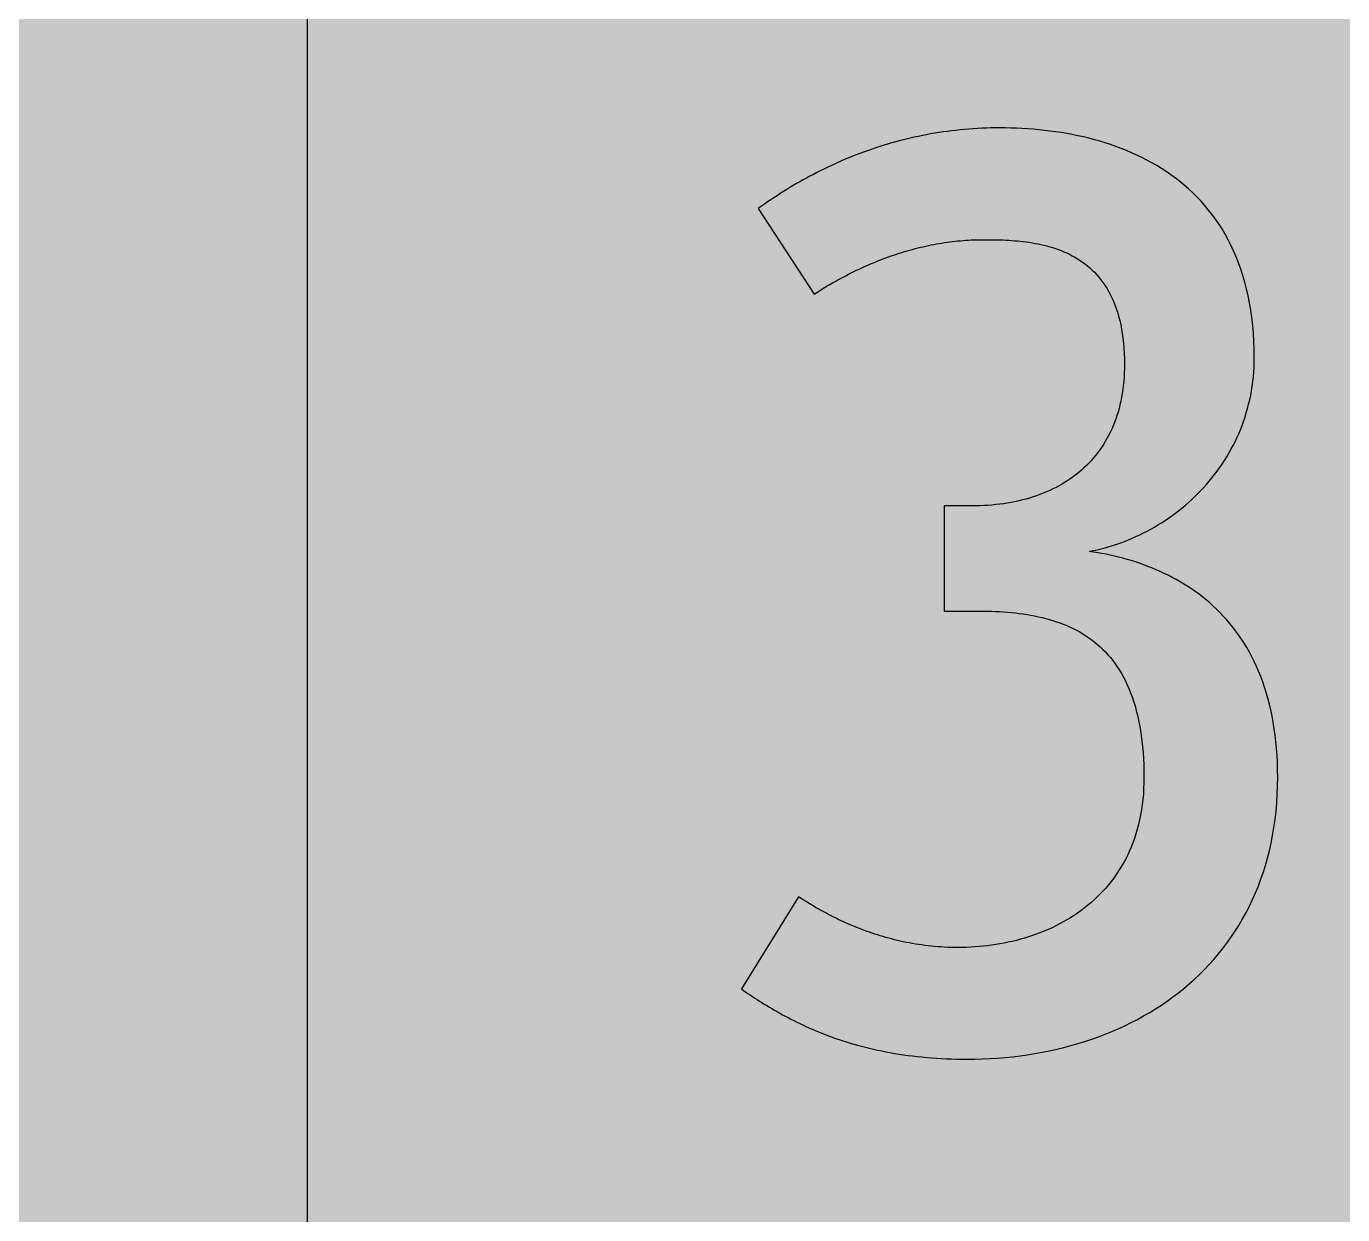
# Model space of a CAD drawing. Header units: millimetres. Extents: x 0 to 212, y 0 to 116.
# Drawn here: x 65.86 to 108.78, y 38.79 to 77.52 of the extents above; entities that cross this region are included whole.
import ezdxf

# ---------------------------------------------------------------- set-up
doc = ezdxf.new("R2010")
doc.units = ezdxf.units.MM

msp = doc.modelspace()

# ---------------------------------------------------------------- hatches: boundary and pattern name
for color, points in [(254, [(14.1633, 0.0536), (13.9878, 0.0533), (13.8125, 0.0559), (13.6373, 0.061), (13.462, 0.0686), (13.2893, 0.0787), (13.114, 0.0914), (12.9413, 0.1041), (12.7686, 0.1219), (12.5959, 0.1397), (12.4231, 0.16), (12.2504, 0.1829), (12.0777, 0.2057), (11.9075, 0.2337), (11.7373, 0.2616), (11.5672, 0.2921), (11.397, 0.3251), (11.2268, 0.3607), (11.0592, 0.3988), (10.8915, 0.4369), (10.7239, 0.4775), (10.5562, 0.5207), (10.3886, 0.5664), (10.2235, 0.6121), (10.0584, 0.6629), (9.8933, 0.7137), (9.7307, 0.7671), (9.5682, 0.8204), (9.4056, 0.8788), (9.2431, 0.9373), (9.083, 0.9982), (8.923, 1.0617), (8.763, 1.1252), (8.6055, 1.1938), (8.4455, 1.2624), (8.2906, 1.331), (8.1331, 1.4046), (7.9781, 1.4783), (7.8232, 1.5545), (7.6708, 1.6332), (7.5184, 1.7145), (7.366, 1.7958), (7.2161, 1.8796), (7.0663, 1.966), (6.919, 2.0523), (6.7716, 2.1438), (6.6243, 2.2352), (6.4795, 2.3266), (6.3348, 2.4232), (6.19, 2.5197), (6.0477, 2.6187), (5.908, 2.7178), (5.7683, 2.8194), (5.6286, 2.9235), (5.4915, 3.0302), (5.3543, 3.1369), (5.2197, 3.2461), (5.0851, 3.3579), (4.953, 3.4722), (4.8209, 3.5865), (4.6914, 3.7033), (4.5644, 3.8202), (4.4348, 3.9395), (4.3104, 4.0615), (4.1859, 4.1859), (4.0615, 4.3104), (3.9395, 4.4348), (3.8202, 4.5618), (3.7033, 4.6914), (3.5865, 4.8209), (3.4722, 4.953), (3.3579, 5.0851), (3.2487, 5.2197), (3.1369, 5.3543), (3.0302, 5.4915), (2.9235, 5.6286), (2.8194, 5.7683), (2.7178, 5.908), (2.6187, 6.0477), (2.5197, 6.19), (2.4232, 6.3348), (2.3266, 6.477), (2.2352, 6.6243), (2.1438, 6.7691), (2.0523, 6.919), (1.966, 7.0663), (1.8796, 7.2161), (1.7958, 7.366), (1.7145, 7.5184), (1.6332, 7.6708), (1.5545, 7.8232), (1.4783, 7.9781), (1.4046, 8.1331), (1.331, 8.2906), (1.2598, 8.4455), (1.1913, 8.603), (1.1252, 8.763), (1.0592, 8.923), (0.9982, 9.083), (0.9373, 9.2431), (0.8763, 9.4056), (0.8204, 9.5682), (0.7645, 9.7307), (0.7112, 9.8933), (0.6604, 10.0584), (0.6121, 10.2235), (0.5639, 10.3911), (0.5207, 10.5562), (0.4775, 10.7239), (0.4343, 10.8915), (0.3962, 11.0592), (0.3607, 11.2268), (0.3251, 11.397), (0.2921, 11.5672), (0.2616, 11.7373), (0.2311, 11.9075), (0.2057, 12.0802), (0.1803, 12.2504), (0.1575, 12.4231), (0.1372, 12.5959), (0.1194, 12.7686), (0.1041, 12.9413), (0.0889, 13.1166), (0.0787, 13.2893), (0.0686, 13.4645), (0.061, 13.6373), (0.0559, 13.8125), (0.0508, 13.9878), (0.0508, 14.163), (0.0522, 102.3592), (0.0508, 102.5322), (0.0559, 102.7074), (0.061, 102.8827), (0.0686, 103.058), (0.0787, 103.2307), (0.0889, 103.4059), (0.1041, 103.5787), (0.1194, 103.7514), (0.1372, 103.9241), (0.1575, 104.0968), (0.1803, 104.2695), (0.2057, 104.4423), (0.2311, 104.6124), (0.2616, 104.7826), (0.2921, 104.9528), (0.3251, 105.123), (0.3607, 105.2932), (0.3962, 105.4608), (0.4343, 105.6284), (0.4775, 105.7961), (0.5207, 105.9637), (0.5639, 106.1314), (0.6121, 106.2965), (0.6604, 106.4616), (0.7112, 106.6267), (0.7645, 106.7892), (0.8204, 106.9518), (0.8763, 107.1143), (0.9373, 107.2769), (0.9982, 107.4369), (1.0592, 107.5969), (1.1252, 107.757), (1.1913, 107.9144), (1.2598, 108.0745), (1.331, 108.2294), (1.4046, 108.3869), (1.4783, 108.5418), (1.5545, 108.6968), (1.6332, 108.8492), (1.7145, 109.0016), (1.7958, 109.154), (1.8796, 109.3038), (1.966, 109.4537), (2.0523, 109.601), (2.1438, 109.7483), (2.2352, 109.8956), (2.3266, 110.0404), (2.4232, 110.1852), (2.5197, 110.33), (2.6187, 110.4722), (2.7178, 110.6119), (2.8194, 110.7516), (2.9235, 110.8913), (3.0302, 111.0285), (3.1369, 111.1656), (3.2487, 111.3003), (3.3579, 111.4349), (3.4722, 111.567), (3.5865, 111.699), (3.7033, 111.8286), (3.8202, 111.9556), (3.9395, 112.0851), (4.0615, 112.2096), (4.1859, 112.334), (4.3104, 112.4585), (4.4348, 112.5804), (4.5644, 112.6998), (4.6914, 112.8166), (4.8209, 112.9335), (4.953, 113.0478), (5.0851, 113.1621), (5.2197, 113.2713), (5.3543, 113.3831), (5.4915, 113.4897), (5.6286, 113.5964), (5.7683, 113.7006), (5.908, 113.8022), (6.0477, 113.9012), (6.19, 114.0003), (6.3348, 114.0968), (6.4795, 114.1933), (6.6243, 114.2848), (6.7716, 114.3762), (6.919, 114.4676), (7.0663, 114.554), (7.2161, 114.6404), (7.366, 114.7242), (7.5184, 114.8055), (7.6708, 114.8867), (7.8232, 114.9655), (7.9781, 115.0417), (8.1331, 115.1153), (8.2906, 115.189), (8.4455, 115.2601), (8.6055, 115.3287), (8.763, 115.3947), (8.923, 115.4608), (9.083, 115.5217), (9.2431, 115.5827), (9.4056, 115.6437), (9.5682, 115.6995), (9.7307, 115.7554), (9.8933, 115.8088), (10.0584, 115.8596), (10.2235, 115.9078), (10.3886, 115.9561), (10.5562, 115.9993), (10.7239, 116.0424), (10.8915, 116.0856), (11.0592, 116.1237), (11.2268, 116.1593), (11.397, 116.1948), (11.5672, 116.2279), (11.7373, 116.2583), (11.9075, 116.2888), (12.0777, 116.3142), (12.2504, 116.3396), (12.4231, 116.3625), (12.5959, 116.3828), (12.7686, 116.4006), (12.9413, 116.4158), (13.114, 116.4311), (13.2893, 116.4412), (13.462, 116.4514), (13.6373, 116.459), (13.8125, 116.4641), (13.9878, 116.4692), (14.163, 116.4692), (197.6078, 116.4703), (197.7822, 116.4692), (197.9574, 116.4641), (198.1327, 116.459), (198.3054, 116.4514), (198.4807, 116.4412), (198.6534, 116.4311), (198.8287, 116.4158), (199.0014, 116.4006), (199.1741, 116.3828), (199.3468, 116.3625), (199.5195, 116.3396), (199.6897, 116.3142), (199.8624, 116.2888), (200.0326, 116.2583), (200.2028, 116.2279), (200.373, 116.1948), (200.5432, 116.1593), (200.7108, 116.1237), (200.8784, 116.0856), (201.0461, 116.0424), (201.2137, 115.9993), (201.3788, 115.9561), (201.5465, 115.9078), (201.7116, 115.8596), (201.8767, 115.8088), (202.0392, 115.7554), (202.2018, 115.6995), (202.3643, 115.6437), (202.5269, 115.5827), (202.6869, 115.5217), (202.8469, 115.4608), (203.007, 115.3947), (203.167, 115.3287), (203.3245, 115.2601), (203.4794, 115.189), (203.6369, 115.1153), (203.7918, 115.0417), (203.9468, 114.9655), (204.0992, 114.8867), (204.2516, 114.8055), (204.404, 114.7242), (204.5538, 114.6404), (204.7037, 114.554), (204.8535, 114.4676), (205.0009, 114.3762), (205.1456, 114.2848), (205.293, 114.1933), (205.4352, 114.0968), (205.58, 114.0003), (205.7222, 113.9012), (205.8619, 113.8022), (206.0016, 113.7006), (206.1413, 113.5964), (206.2785, 113.4897), (206.4156, 113.3831), (206.5503, 113.2713), (206.6849, 113.1621), (206.817, 113.0478), (206.949, 112.9335), (207.0786, 112.8166), (207.2081, 112.6998), (207.3351, 112.5804), (207.4596, 112.4585), (207.584, 112.334), (207.7085, 112.2096), (207.8304, 112.0851), (207.9498, 111.9556), (208.0666, 111.8286), (208.1835, 111.699), (208.2978, 111.567), (208.4121, 111.4349), (208.5238, 111.3003), (208.6331, 111.1656), (208.7397, 111.0285), (208.8464, 110.8913), (208.9506, 110.7516), (209.0522, 110.6119), (209.1512, 110.4722), (209.2503, 110.33), (209.3468, 110.1852), (209.4433, 110.0404), (209.5348, 109.8956), (209.6262, 109.7483), (209.7176, 109.601), (209.804, 109.4537), (209.8904, 109.3038), (209.9742, 109.154), (210.0555, 109.0016), (210.1367, 108.8492), (210.2155, 108.6968), (210.2917, 108.5418), (210.3653, 108.3869), (210.439, 108.2294), (210.5076, 108.0745), (210.5762, 107.9144), (210.6447, 107.757), (210.7082, 107.5969), (210.7717, 107.4369), (210.8327, 107.2769), (210.8911, 107.1143), (210.9495, 106.9518), (211.0029, 106.7892), (211.0562, 106.6267), (211.107, 106.4616), (211.1578, 106.2965), (211.2035, 106.1314), (211.2493, 105.9637), (211.2924, 105.7961), (211.3331, 105.6284), (211.3712, 105.4608), (211.4093, 105.2932), (211.4448, 105.123), (211.4779, 104.9528), (211.5083, 104.7826), (211.5363, 104.6124), (211.5642, 104.4423), (211.5871, 104.2695), (211.6099, 104.0968), (211.6303, 103.9241), (211.648, 103.7514), (211.6658, 103.5787), (211.6785, 103.4059), (211.6912, 103.2307), (211.7014, 103.058), (211.709, 102.8827), (211.7141, 102.7074), (211.7166, 102.5322), (211.7166, 102.3569), (211.7189, 14.1647), (211.7166, 13.9878), (211.7141, 13.8125), (211.709, 13.6373), (211.7014, 13.4645), (211.6912, 13.2893), (211.6785, 13.1166), (211.6658, 12.9413), (211.648, 12.7686), (211.6303, 12.5959), (211.6099, 12.4231), (211.5871, 12.2504), (211.5642, 12.0802), (211.5363, 11.9075), (211.5083, 11.7373), (211.4779, 11.5672), (211.4448, 11.397), (211.4093, 11.2268), (211.3712, 11.0592), (211.3331, 10.8915), (211.2924, 10.7239), (211.2493, 10.5562), (211.2035, 10.3911), (211.1578, 10.2235), (211.107, 10.0584), (211.0562, 9.8933), (211.0029, 9.7307), (210.9495, 9.5682), (210.8911, 9.4056), (210.8327, 9.2431), (210.7717, 9.083), (210.7082, 8.923), (210.6447, 8.763), (210.5762, 8.603), (210.5076, 8.4455), (210.439, 8.2906), (210.3653, 8.1331), (210.2917, 7.9781), (210.2155, 7.8232), (210.1367, 7.6708), (210.0555, 7.5184), (209.9742, 7.366), (209.8904, 7.2161), (209.804, 7.0663), (209.7176, 6.919), (209.6262, 6.7691), (209.5348, 6.6243), (209.4433, 6.477), (209.3468, 6.3348), (209.2503, 6.19), (209.1512, 6.0477), (209.0522, 5.908), (208.9506, 5.7683), (208.8464, 5.6286), (208.7397, 5.4915), (208.6331, 5.3543), (208.5238, 5.2197), (208.4121, 5.0851), (208.2978, 4.953), (208.1835, 4.8209), (208.0666, 4.6914), (207.9498, 4.5618), (207.8304, 4.4348), (207.7085, 4.3104), (207.584, 4.1859), (207.4596, 4.0615), (207.3351, 3.9395), (207.2081, 3.8202), (207.0786, 3.7033), (206.949, 3.5865), (206.817, 3.4722), (206.6849, 3.3579), (206.5503, 3.2461), (206.4156, 3.1369), (206.2785, 3.0302), (206.1413, 2.9235), (206.0016, 2.8194), (205.8619, 2.7178), (205.7222, 2.6187), (205.58, 2.5197), (205.4352, 2.4232), (205.293, 2.3266), (205.1456, 2.2352), (205.0009, 2.1438), (204.8535, 2.0523), (204.7037, 1.966), (204.5538, 1.8796), (204.404, 1.7958), (204.2516, 1.7145), (204.0992, 1.6332), (203.9468, 1.5545), (203.7918, 1.4783), (203.6369, 1.4046), (203.4794, 1.331), (203.3245, 1.2624), (203.167, 1.1938), (203.007, 1.1252), (202.8469, 1.0617), (202.6869, 0.9982), (202.5269, 0.9373), (202.3643, 0.8788), (202.2018, 0.8204), (202.0392, 0.7671), (201.8767, 0.7137), (201.7116, 0.6629), (201.5465, 0.6121), (201.3788, 0.5664), (201.2137, 0.5207), (201.0461, 0.4775), (200.8784, 0.4369), (200.7108, 0.3988), (200.5432, 0.3607), (200.373, 0.3251), (200.2028, 0.2921), (200.0326, 0.2616), (199.8624, 0.2337), (199.6897, 0.2057), (199.5195, 0.1829), (199.3468, 0.16), (199.1741, 0.1397), (199.0014, 0.1219), (198.8287, 0.1041), (198.6534, 0.0914), (198.4807, 0.0787), (198.3054, 0.0686), (198.1327, 0.061), (197.9574, 0.0559), (197.7822, 0.0533), (197.6069, 0.0533)]), (144, [(22.1008, 92.6578), (75.0175, 92.6578), (75.0175, 22.1022), (22.1008, 22.1022)]), (59, [(106.6631, 53.0405), (106.6597, 53.2816), (106.6521, 53.5178), (106.6419, 53.7489), (106.6241, 53.975), (106.6038, 54.196), (106.5784, 54.4144), (106.5505, 54.6252), (106.5149, 54.8335), (106.4793, 55.0367), (106.4362, 55.2348), (106.3904, 55.4279), (106.3422, 55.6158), (106.2888, 55.8013), (106.233, 55.9791), (106.172, 56.1569), (106.1085, 56.327), (106.0399, 56.4947), (105.9688, 56.6572), (105.8951, 56.8147), (105.8189, 56.9697), (105.7377, 57.1195), (105.6538, 57.2668), (105.5675, 57.4091), (105.4786, 57.5462), (105.3871, 57.6809), (105.2906, 57.8104), (105.1941, 57.9374), (105.095, 58.0593), (104.9934, 58.1787), (104.8868, 58.2955), (104.7801, 58.4073), (104.6709, 58.5165), (104.5616, 58.6207), (104.4473, 58.7223), (104.333, 58.8213), (104.2162, 58.9153), (104.0968, 59.0067), (103.9749, 59.0931), (103.853, 59.1795), (103.7311, 59.2607), (103.6041, 59.3395), (103.4796, 59.4157), (103.3501, 59.4868), (103.2231, 59.5579), (103.091, 59.624), (102.9614, 59.6875), (102.8294, 59.7484), (102.6973, 59.8068), (102.5627, 59.8627), (102.428, 59.9161), (102.2934, 59.9669), (102.1588, 60.0151), (102.0216, 60.0583), (101.887, 60.1015), (101.7499, 60.1421), (101.6127, 60.1802), (101.4755, 60.2158), (101.3384, 60.2488), (101.2012, 60.2818), (101.0666, 60.3098), (100.9294, 60.3377), (100.7923, 60.3606), (100.6577, 60.3834), (100.523, 60.4037), (100.65, 60.4291), (100.7796, 60.4571), (100.9091, 60.4876), (101.0361, 60.5231), (101.1631, 60.5587), (101.2901, 60.5968), (101.4171, 60.64), (101.5441, 60.6831), (101.6686, 60.7289), (101.793, 60.7797), (101.9175, 60.8305), (102.0394, 60.8863), (102.1639, 60.9422), (102.2833, 61.0032), (102.4052, 61.0641), (102.5246, 61.1276), (102.6414, 61.1962), (102.7582, 61.2648), (102.8751, 61.3359), (102.9894, 61.4121), (103.1011, 61.4883), (103.2129, 61.5671), (103.3247, 61.6483), (103.4339, 61.7322), (103.5406, 61.816), (103.6447, 61.9049), (103.7488, 61.9963), (103.853, 62.0878), (103.952, 62.1817), (104.0511, 62.2783), (104.1476, 62.3773), (104.2416, 62.4789), (104.3356, 62.5831), (104.427, 62.6872), (104.5134, 62.7964), (104.5997, 62.9056), (104.6836, 63.0174), (104.7674, 63.1292), (104.8461, 63.246), (104.9223, 63.3628), (104.9985, 63.4822), (105.0696, 63.6041), (105.1382, 63.7261), (105.2068, 63.8505), (105.2703, 63.9775), (105.3313, 64.1071), (105.3897, 64.2366), (105.4456, 64.3687), (105.4989, 64.5033), (105.5472, 64.6405), (105.5954, 64.7776), (105.6386, 64.9173), (105.6792, 65.057), (105.7148, 65.1993), (105.7504, 65.344), (105.7808, 65.4888), (105.8062, 65.6361), (105.8316, 65.786), (105.852, 65.9359), (105.8672, 66.0883), (105.8824, 66.2432), (105.8901, 66.3981), (105.8977, 66.5531), (105.8977, 66.7131), (105.8951, 66.9874), (105.885, 67.2541), (105.8697, 67.5183), (105.8469, 67.7723), (105.8189, 68.0237), (105.7834, 68.2676), (105.7453, 68.5038), (105.697, 68.7349), (105.6462, 68.961), (105.5903, 69.182), (105.5268, 69.3953), (105.4583, 69.6036), (105.3871, 69.8068), (105.3084, 70.0049), (105.2246, 70.198), (105.1382, 70.3834), (105.0442, 70.5637), (104.9477, 70.7415), (104.8461, 70.9117), (104.742, 71.0768), (104.6328, 71.2368), (104.5185, 71.3918), (104.3991, 71.5416), (104.2772, 71.689), (104.1527, 71.8287), (104.0232, 71.9633), (103.8911, 72.0954), (103.7539, 72.2224), (103.6142, 72.3443), (103.472, 72.4611), (103.3272, 72.5729), (103.1773, 72.6821), (103.0275, 72.7862), (102.8725, 72.8853), (102.7176, 72.9818), (102.5576, 73.0733), (102.3976, 73.1596), (102.2325, 73.2434), (102.0674, 73.3222), (101.8997, 73.3984), (101.7321, 73.4695), (101.5594, 73.5381), (101.3892, 73.6016), (101.2139, 73.6625), (101.0387, 73.7184), (100.8609, 73.7718), (100.6831, 73.8226), (100.5053, 73.8683), (100.3249, 73.9115), (100.1446, 73.9521), (99.9642, 73.9877), (99.7814, 74.0232), (99.5985, 74.0537), (99.4181, 74.0816), (99.2353, 74.1045), (99.0524, 74.1274), (98.8695, 74.1451), (98.6866, 74.1629), (98.5037, 74.1756), (98.3234, 74.1858), (98.1405, 74.1959), (97.9602, 74.201), (97.7798, 74.2036), (97.602, 74.2061), (97.4547, 74.2061), (97.3099, 74.2036), (97.1652, 74.1985), (97.0204, 74.1934), (96.8756, 74.1858), (96.7334, 74.1782), (96.5911, 74.168), (96.4514, 74.1553), (96.3092, 74.1426), (96.1695, 74.1274), (96.0298, 74.1121), (95.8926, 74.0943), (95.7555, 74.074), (95.6183, 74.0537), (95.4837, 74.0334), (95.3465, 74.0105), (95.2119, 73.9851), (95.0798, 73.9597), (94.9452, 73.9318), (94.8131, 73.9038), (94.681, 73.8734), (94.5515, 73.8429), (94.422, 73.8099), (94.2924, 73.7768), (94.1629, 73.7413), (94.0359, 73.7057), (93.9089, 73.6702), (93.7819, 73.6295), (93.6574, 73.5914), (93.5304, 73.5508), (93.4085, 73.5076), (93.284, 73.4644), (93.1621, 73.4212), (93.0402, 73.3755), (92.9183, 73.3298), (92.7989, 73.2815), (92.677, 73.2333), (92.5601, 73.1825), (92.4408, 73.1317), (92.3239, 73.0809), (92.2071, 73.0275), (92.0902, 72.9742), (91.9759, 72.9209), (91.8616, 72.865), (91.7473, 72.8091), (91.6356, 72.7507), (91.5213, 72.6923), (91.4121, 72.6338), (91.3003, 72.5729), (91.1911, 72.5119), (91.0819, 72.451), (90.9726, 72.39), (90.866, 72.3265), (90.7567, 72.2605), (90.6526, 72.197), (90.5459, 72.1309), (90.4418, 72.0649), (90.3376, 71.9963), (90.2335, 71.9303), (90.1319, 71.8617), (90.0303, 71.7931), (89.9287, 71.722), (89.8271, 71.6509), (89.728, 71.5797), (91.5487, 68.7885), (91.633, 68.8416), (91.7194, 68.8975), (91.8032, 68.9508), (91.8896, 69.0016), (91.9759, 69.055), (92.0623, 69.1058), (92.1487, 69.154), (92.2325, 69.2048), (92.3188, 69.2531), (92.4052, 69.2988), (92.4916, 69.3471), (92.5805, 69.3903), (92.6668, 69.436), (92.7532, 69.4792), (92.8395, 69.5223), (92.9259, 69.5655), (93.0123, 69.6062), (93.0986, 69.6468), (93.1875, 69.6849), (93.2739, 69.7255), (93.3602, 69.7636), (93.4491, 69.7992), (93.5355, 69.8348), (93.6219, 69.8703), (93.7108, 69.9059), (93.7971, 69.9389), (93.8835, 69.9719), (93.9724, 70.0024), (94.0587, 70.0329), (94.1451, 70.0634), (94.234, 70.0913), (94.3204, 70.1218), (94.4067, 70.1472), (94.4956, 70.1751), (94.582, 70.2005), (94.6709, 70.2259), (94.7572, 70.2488), (94.8436, 70.2716), (94.9325, 70.2945), (95.0189, 70.3148), (95.1052, 70.3351), (95.1941, 70.3555), (95.2805, 70.3732), (95.3668, 70.391), (95.4532, 70.4088), (95.5421, 70.424), (95.6285, 70.4393), (95.7148, 70.4545), (95.8012, 70.4672), (95.8875, 70.4799), (95.9764, 70.4926), (96.0628, 70.5028), (96.1492, 70.5129), (96.2355, 70.5206), (96.3219, 70.5307), (96.4082, 70.5383), (96.4946, 70.5434), (96.5784, 70.5485), (96.6648, 70.5536), (96.7511, 70.5587), (96.8375, 70.5612), (96.9239, 70.5637), (97.0077, 70.5637), (97.094, 70.5637), (97.1779, 70.5637), (97.2642, 70.5637), (97.3506, 70.5637), (97.4369, 70.5612), (97.5284, 70.5612), (97.6173, 70.5587), (97.7087, 70.5536), (97.8002, 70.551), (97.8941, 70.546), (97.9881, 70.5383), (98.0821, 70.5307), (98.1761, 70.5231), (98.2701, 70.5129), (98.3666, 70.5028), (98.4631, 70.4901), (98.5571, 70.4774), (98.6536, 70.4621), (98.7501, 70.4444), (98.8466, 70.4266), (98.9406, 70.4063), (99.0371, 70.3834), (99.1337, 70.3605), (99.2276, 70.3351), (99.3216, 70.3047), (99.4156, 70.2742), (99.507, 70.2437), (99.601, 70.2081), (99.6925, 70.17), (99.7814, 70.1294), (99.8703, 70.0862), (99.9592, 70.0405), (100.0455, 69.9922), (100.1319, 69.9414), (100.2157, 69.8881), (100.2995, 69.8322), (100.3808, 69.7713), (100.4595, 69.7078), (100.5383, 69.6417), (100.6145, 69.5706), (100.6881, 69.4995), (100.7593, 69.4207), (100.8304, 69.342), (100.8964, 69.2582), (100.9625, 69.1693), (101.026, 69.0778), (101.0869, 68.9813), (101.1453, 68.8823), (101.2012, 68.7781), (101.2546, 68.6714), (101.3028, 68.5597), (101.3511, 68.4428), (101.3968, 68.3235), (101.4374, 68.1965), (101.4755, 68.0669), (101.5111, 67.9323), (101.5416, 67.7951), (101.5695, 67.6504), (101.5949, 67.5005), (101.6152, 67.3481), (101.633, 67.1881), (101.6483, 67.0255), (101.6559, 66.8553), (101.6635, 66.6801), (101.666, 66.5023), (101.6635, 66.36), (101.6584, 66.2203), (101.6508, 66.0832), (101.6406, 65.946), (101.6279, 65.8139), (101.6102, 65.6819), (101.5924, 65.5549), (101.5695, 65.4279), (101.5467, 65.3034), (101.5187, 65.1815), (101.4882, 65.0621), (101.4552, 64.9427), (101.4197, 64.8284), (101.379, 64.7141), (101.3384, 64.6024), (101.2952, 64.4931), (101.2495, 64.3865), (101.2012, 64.2823), (101.1479, 64.1807), (101.0945, 64.0791), (101.0387, 63.9826), (100.9802, 63.8861), (100.9193, 63.7921), (100.8558, 63.7007), (100.7897, 63.6118), (100.7212, 63.5254), (100.65, 63.4416), (100.5764, 63.3578), (100.5027, 63.279), (100.424, 63.2003), (100.3452, 63.1241), (100.264, 63.0504), (100.1801, 62.9793), (100.0938, 62.9107), (100.0049, 62.8421), (99.916, 62.7786), (99.822, 62.7151), (99.728, 62.6567), (99.6315, 62.5983), (99.535, 62.5424), (99.4334, 62.4891), (99.3318, 62.4383), (99.2276, 62.39), (99.1235, 62.3418), (99.0168, 62.2986), (98.9076, 62.2554), (98.7958, 62.2173), (98.6841, 62.1792), (98.5698, 62.1436), (98.4529, 62.1106), (98.3361, 62.0801), (98.2167, 62.0497), (98.0948, 62.0243), (97.9729, 62.0014), (97.8484, 61.9785), (97.724, 61.9582), (97.597, 61.943), (97.47, 61.9277), (97.3379, 61.915), (97.2083, 61.9049), (97.0763, 61.8973), (96.9416, 61.8896), (96.807, 61.8871), (96.6699, 61.8871), (95.782, 61.8874), (95.782, 58.4588), (96.9257, 58.4588), (97.0585, 58.4581), (97.1931, 58.4556), (97.3277, 58.4505), (97.4598, 58.4454), (97.5919, 58.4403), (97.7214, 58.4327), (97.8535, 58.4225), (97.983, 58.4098), (98.11, 58.3971), (98.237, 58.3819), (98.364, 58.3641), (98.4885, 58.3463), (98.613, 58.3235), (98.7374, 58.3006), (98.8593, 58.2752), (98.9787, 58.2473), (99.0981, 58.2168), (99.2149, 58.1863), (99.3318, 58.1508), (99.4461, 58.1127), (99.5604, 58.072), (99.6721, 58.0314), (99.7814, 57.9857), (99.8906, 57.9374), (99.9973, 57.8866), (100.1014, 57.8333), (100.2055, 57.7774), (100.3071, 57.7164), (100.4062, 57.6529), (100.5027, 57.5894), (100.5992, 57.5183), (100.6907, 57.4472), (100.7821, 57.371), (100.871, 57.2922), (100.9599, 57.211), (101.0437, 57.1246), (101.125, 57.0357), (101.2063, 56.9417), (101.2825, 56.8452), (101.3587, 56.7436), (101.4298, 56.6395), (101.5009, 56.5328), (101.5695, 56.4185), (101.633, 56.3042), (101.694, 56.1823), (101.7549, 56.0578), (101.8108, 55.9308), (101.8642, 55.7962), (101.915, 55.659), (101.9632, 55.5168), (102.0089, 55.372), (102.0496, 55.2221), (102.0902, 55.0672), (102.1258, 54.9072), (102.1588, 54.7421), (102.1867, 54.5719), (102.2121, 54.3992), (102.235, 54.2188), (102.2553, 54.036), (102.2706, 53.8455), (102.2833, 53.6524), (102.2934, 53.4543), (102.2985, 53.2486), (102.301, 53.0403), (102.2985, 52.8549), (102.2909, 52.672), (102.2807, 52.4942), (102.2629, 52.3215), (102.2426, 52.1513), (102.2198, 51.9836), (102.1918, 51.8185), (102.1588, 51.6585), (102.1207, 51.501), (102.0801, 51.3461), (102.0369, 51.1962), (101.9886, 51.0489), (101.9353, 50.9067), (101.8794, 50.7644), (101.821, 50.6273), (101.76, 50.4927), (101.694, 50.3631), (101.6229, 50.2361), (101.5517, 50.1117), (101.4755, 49.9897), (101.3968, 49.8704), (101.3155, 49.7561), (101.2317, 49.6443), (101.1428, 49.5351), (101.0539, 49.4284), (100.9599, 49.3268), (100.8659, 49.2277), (100.7669, 49.1312), (100.6678, 49.0372), (100.5637, 48.9458), (100.4595, 48.8594), (100.3529, 48.7731), (100.2436, 48.6918), (100.1319, 48.6131), (100.0201, 48.5369), (99.9033, 48.4632), (99.7864, 48.3921), (99.6696, 48.326), (99.5477, 48.26), (99.4258, 48.199), (99.3038, 48.1381), (99.1794, 48.0822), (99.0524, 48.0289), (98.9254, 47.9781), (98.7984, 47.9298), (98.6688, 47.8841), (98.5368, 47.8409), (98.4072, 47.8003), (98.2751, 47.7622), (98.1405, 47.7266), (98.0084, 47.6936), (97.8738, 47.6631), (97.7392, 47.6352), (97.6046, 47.6098), (97.47, 47.5869), (97.3328, 47.5666), (97.1982, 47.5488), (97.061, 47.5336), (96.9239, 47.5209), (96.7892, 47.5107), (96.6521, 47.5031), (96.5175, 47.498), (96.3803, 47.4929), (96.2457, 47.4929), (96.1339, 47.4929), (96.0222, 47.4955), (95.9104, 47.498), (95.8012, 47.5031), (95.692, 47.5107), (95.5827, 47.5183), (95.4761, 47.5259), (95.3694, 47.5386), (95.2652, 47.5488), (95.1586, 47.5615), (95.057, 47.5767), (94.9528, 47.5894), (94.8512, 47.6072), (94.7496, 47.625), (94.6506, 47.6428), (94.5515, 47.6606), (94.455, 47.6809), (94.3559, 47.7037), (94.2619, 47.7241), (94.1654, 47.7469), (94.0714, 47.7723), (93.9775, 47.7952), (93.886, 47.8206), (93.7946, 47.8485), (93.7057, 47.8739), (93.6168, 47.9019), (93.5279, 47.9298), (93.4415, 47.9603), (93.3552, 47.9882), (93.2688, 48.0187), (93.185, 48.0492), (93.1037, 48.0797), (93.0224, 48.1127), (92.9411, 48.1432), (92.8599, 48.1762), (92.7811, 48.2092), (92.7049, 48.2422), (92.6287, 48.2752), (92.5525, 48.3083), (92.4789, 48.3413), (92.4052, 48.3768), (92.3341, 48.4099), (92.263, 48.4454), (92.1918, 48.4784), (92.1233, 48.514), (92.0572, 48.5496), (91.9912, 48.5826), (91.9251, 48.6181), (91.8616, 48.6537), (91.7981, 48.6867), (91.7346, 48.7223), (91.6762, 48.7553), (91.6153, 48.7909), (91.5568, 48.8239), (91.501, 48.8569), (91.4451, 48.8899), (91.3892, 48.9229), (91.3359, 48.956), (91.2825, 48.989), (91.2317, 49.0195), (91.1835, 49.0525), (91.1327, 49.083), (91.0869, 49.1134), (91.0412, 49.1439), (89.1783, 46.1405), (89.248, 46.0908), (89.3191, 46.0426), (89.3902, 45.9943), (89.4639, 45.9461), (89.5375, 45.8978), (89.6112, 45.847), (89.6874, 45.7987), (89.7661, 45.7479), (89.8449, 45.6997), (89.9236, 45.6489), (90.0049, 45.6006), (90.0887, 45.5498), (90.17, 45.5016), (90.2564, 45.4508), (90.3427, 45.4025), (90.4291, 45.3517), (90.518, 45.3034), (90.6069, 45.2552), (90.6983, 45.2069), (90.7923, 45.1587), (90.8863, 45.1104), (90.9803, 45.0621), (91.0768, 45.0164), (91.1758, 44.9682), (91.2774, 44.9224), (91.3765, 44.8767), (91.4806, 44.831), (91.5848, 44.7853), (91.6915, 44.7421), (91.7981, 44.6989), (91.9074, 44.6557), (92.0191, 44.6151), (92.1309, 44.5719), (92.2452, 44.5313), (92.362, 44.4932), (92.4789, 44.4525), (92.5982, 44.4144), (92.7176, 44.3789), (92.8421, 44.3433), (92.9665, 44.3078), (93.091, 44.2722), (93.2205, 44.2392), (93.3501, 44.2087), (93.4822, 44.1782), (93.6168, 44.1477), (93.7514, 44.1198), (93.8886, 44.0919), (94.0283, 44.0665), (94.1705, 44.0411), (94.3127, 44.0182), (94.4601, 43.9953), (94.6074, 43.975), (94.7572, 43.9572), (94.9071, 43.9395), (95.062, 43.9242), (95.217, 43.909), (95.3745, 43.8963), (95.5345, 43.8836), (95.697, 43.8734), (95.8621, 43.8658), (96.0298, 43.8607), (96.1974, 43.8556), (96.3701, 43.8531), (96.5429, 43.8506), (96.7918, 43.8531), (97.0407, 43.8607), (97.2896, 43.8734), (97.536, 43.8887), (97.7798, 43.909), (98.0262, 43.9344), (98.2675, 43.9623), (98.5088, 43.9953), (98.7476, 44.036), (98.9863, 44.0792), (99.2226, 44.1249), (99.4562, 44.1782), (99.6899, 44.2341), (99.9211, 44.2951), (100.1471, 44.3611), (100.3732, 44.4297), (100.5967, 44.5033), (100.8177, 44.5846), (101.0387, 44.6659), (101.2546, 44.7548), (101.4654, 44.8462), (101.6762, 44.9453), (101.8845, 45.0444), (102.0877, 45.151), (102.2909, 45.2628), (102.489, 45.3771), (102.682, 45.4965), (102.8725, 45.6184), (103.0605, 45.7479), (103.2459, 45.88), (103.4263, 46.0172), (103.6015, 46.1594), (103.7742, 46.3067), (103.9444, 46.4566), (104.1095, 46.6115), (104.2695, 46.7716), (104.4245, 46.9341), (104.5769, 47.1018), (104.7242, 47.277), (104.8664, 47.4523), (105.0036, 47.6352), (105.1382, 47.8206), (105.2652, 48.0111), (105.3897, 48.2067), (105.5065, 48.4073), (105.6208, 48.6105), (105.7275, 48.8188), (105.8316, 49.0322), (105.9282, 49.2481), (106.0196, 49.4716), (106.106, 49.6976), (106.1847, 49.9288), (106.2584, 50.1625), (106.3269, 50.4012), (106.3904, 50.6451), (106.4463, 50.894), (106.4946, 51.148), (106.5403, 51.4045), (106.5759, 51.6661), (106.6063, 51.9303), (106.6317, 52.2021), (106.647, 52.4764), (106.6571, 52.7558), (106.6622, 53.0403)])]:
    msp.add_hatch(color=color).paths.add_polyline_path(points)

# ---------------------------------------------------------------- linework, layer by layer
at = {"color": 144}
msp.add_lwpolyline([(22.1008, 92.6578), (75.0175, 92.6578), (75.0175, 22.1022), (22.1008, 22.1022), (22.1008, 92.6578)], dxfattribs=at)
at = {"color": 59}
msp.add_lwpolyline([(106.6631, 53.0405), (106.6597, 53.2816), (106.6521, 53.5178), (106.6419, 53.7489), (106.6241, 53.975), (106.6038, 54.196), (106.5784, 54.4144), (106.5505, 54.6252), (106.5149, 54.8335), (106.4793, 55.0367), (106.4362, 55.2348), (106.3904, 55.4279), (106.3422, 55.6158), (106.2888, 55.8013), (106.233, 55.9791), (106.172, 56.1569), (106.1085, 56.327), (106.0399, 56.4947), (105.9688, 56.6572), (105.8951, 56.8147), (105.8189, 56.9697), (105.7377, 57.1195), (105.6538, 57.2668), (105.5675, 57.4091), (105.4786, 57.5462), (105.3871, 57.6809), (105.2906, 57.8104), (105.1941, 57.9374), (105.095, 58.0593), (104.9934, 58.1787), (104.8868, 58.2955), (104.7801, 58.4073), (104.6709, 58.5165), (104.5616, 58.6207), (104.4473, 58.7223), (104.333, 58.8213), (104.2162, 58.9153), (104.0968, 59.0067), (103.9749, 59.0931), (103.853, 59.1795), (103.7311, 59.2607), (103.6041, 59.3395), (103.4796, 59.4157), (103.3501, 59.4868), (103.2231, 59.5579), (103.091, 59.624), (102.9614, 59.6875), (102.8294, 59.7484), (102.6973, 59.8068), (102.5627, 59.8627), (102.428, 59.9161), (102.2934, 59.9669), (102.1588, 60.0151), (102.0216, 60.0583), (101.887, 60.1015), (101.7499, 60.1421), (101.6127, 60.1802), (101.4755, 60.2158), (101.3384, 60.2488), (101.2012, 60.2818), (101.0666, 60.3098), (100.9294, 60.3377), (100.7923, 60.3606), (100.6577, 60.3834), (100.523, 60.4037), (100.65, 60.4291), (100.7796, 60.4571), (100.9091, 60.4876), (101.0361, 60.5231), (101.1631, 60.5587), (101.2901, 60.5968), (101.4171, 60.64), (101.5441, 60.6831), (101.6686, 60.7289), (101.793, 60.7797), (101.9175, 60.8305), (102.0394, 60.8863), (102.1639, 60.9422), (102.2833, 61.0032), (102.4052, 61.0641), (102.5246, 61.1276), (102.6414, 61.1962), (102.7582, 61.2648), (102.8751, 61.3359), (102.9894, 61.4121), (103.1011, 61.4883), (103.2129, 61.5671), (103.3247, 61.6483), (103.4339, 61.7322), (103.5406, 61.816), (103.6447, 61.9049), (103.7488, 61.9963), (103.853, 62.0878), (103.952, 62.1817), (104.0511, 62.2783), (104.1476, 62.3773), (104.2416, 62.4789), (104.3356, 62.5831), (104.427, 62.6872), (104.5134, 62.7964), (104.5997, 62.9056), (104.6836, 63.0174), (104.7674, 63.1292), (104.8461, 63.246), (104.9223, 63.3628), (104.9985, 63.4822), (105.0696, 63.6041), (105.1382, 63.7261), (105.2068, 63.8505), (105.2703, 63.9775), (105.3313, 64.1071), (105.3897, 64.2366), (105.4456, 64.3687), (105.4989, 64.5033), (105.5472, 64.6405), (105.5954, 64.7776), (105.6386, 64.9173), (105.6792, 65.057), (105.7148, 65.1993), (105.7504, 65.344), (105.7808, 65.4888), (105.8062, 65.6361), (105.8316, 65.786), (105.852, 65.9359), (105.8672, 66.0883), (105.8824, 66.2432), (105.8901, 66.3981), (105.8977, 66.5531), (105.8977, 66.7131), (105.8951, 66.9874), (105.885, 67.2541), (105.8697, 67.5183), (105.8469, 67.7723), (105.8189, 68.0237), (105.7834, 68.2676), (105.7453, 68.5038), (105.697, 68.7349), (105.6462, 68.961), (105.5903, 69.182), (105.5268, 69.3953), (105.4583, 69.6036), (105.3871, 69.8068), (105.3084, 70.0049), (105.2246, 70.198), (105.1382, 70.3834), (105.0442, 70.5637), (104.9477, 70.7415), (104.8461, 70.9117), (104.742, 71.0768), (104.6328, 71.2368), (104.5185, 71.3918), (104.3991, 71.5416), (104.2772, 71.689), (104.1527, 71.8287), (104.0232, 71.9633), (103.8911, 72.0954), (103.7539, 72.2224), (103.6142, 72.3443), (103.472, 72.4611), (103.3272, 72.5729), (103.1773, 72.6821), (103.0275, 72.7862), (102.8725, 72.8853), (102.7176, 72.9818), (102.5576, 73.0733), (102.3976, 73.1596), (102.2325, 73.2434), (102.0674, 73.3222), (101.8997, 73.3984), (101.7321, 73.4695), (101.5594, 73.5381), (101.3892, 73.6016), (101.2139, 73.6625), (101.0387, 73.7184), (100.8609, 73.7718), (100.6831, 73.8226), (100.5053, 73.8683), (100.3249, 73.9115), (100.1446, 73.9521), (99.9642, 73.9877), (99.7814, 74.0232), (99.5985, 74.0537), (99.4181, 74.0816), (99.2353, 74.1045), (99.0524, 74.1274), (98.8695, 74.1451), (98.6866, 74.1629), (98.5037, 74.1756), (98.3234, 74.1858), (98.1405, 74.1959), (97.9602, 74.201), (97.7798, 74.2036), (97.602, 74.2061), (97.4547, 74.2061), (97.3099, 74.2036), (97.1652, 74.1985), (97.0204, 74.1934), (96.8756, 74.1858), (96.7334, 74.1782), (96.5911, 74.168), (96.4514, 74.1553), (96.3092, 74.1426), (96.1695, 74.1274), (96.0298, 74.1121), (95.8926, 74.0943), (95.7555, 74.074), (95.6183, 74.0537), (95.4837, 74.0334), (95.3465, 74.0105), (95.2119, 73.9851), (95.0798, 73.9597), (94.9452, 73.9318), (94.8131, 73.9038), (94.681, 73.8734), (94.5515, 73.8429), (94.422, 73.8099), (94.2924, 73.7768), (94.1629, 73.7413), (94.0359, 73.7057), (93.9089, 73.6702), (93.7819, 73.6295), (93.6574, 73.5914), (93.5304, 73.5508), (93.4085, 73.5076), (93.284, 73.4644), (93.1621, 73.4212), (93.0402, 73.3755), (92.9183, 73.3298), (92.7989, 73.2815), (92.677, 73.2333), (92.5601, 73.1825), (92.4408, 73.1317), (92.3239, 73.0809), (92.2071, 73.0275), (92.0902, 72.9742), (91.9759, 72.9209), (91.8616, 72.865), (91.7473, 72.8091), (91.6356, 72.7507), (91.5213, 72.6923), (91.4121, 72.6338), (91.3003, 72.5729), (91.1911, 72.5119), (91.0819, 72.451), (90.9726, 72.39), (90.866, 72.3265), (90.7567, 72.2605), (90.6526, 72.197), (90.5459, 72.1309), (90.4418, 72.0649), (90.3376, 71.9963), (90.2335, 71.9303), (90.1319, 71.8617), (90.0303, 71.7931), (89.9287, 71.722), (89.8271, 71.6509), (89.728, 71.5797), (91.5487, 68.7885), (91.633, 68.8416), (91.7194, 68.8975), (91.8032, 68.9508), (91.8896, 69.0016), (91.9759, 69.055), (92.0623, 69.1058), (92.1487, 69.154), (92.2325, 69.2048), (92.3188, 69.2531), (92.4052, 69.2988), (92.4916, 69.3471), (92.5805, 69.3903), (92.6668, 69.436), (92.7532, 69.4792), (92.8395, 69.5223), (92.9259, 69.5655), (93.0123, 69.6062), (93.0986, 69.6468), (93.1875, 69.6849), (93.2739, 69.7255), (93.3602, 69.7636), (93.4491, 69.7992), (93.5355, 69.8348), (93.6219, 69.8703), (93.7108, 69.9059), (93.7971, 69.9389), (93.8835, 69.9719), (93.9724, 70.0024), (94.0587, 70.0329), (94.1451, 70.0634), (94.234, 70.0913), (94.3204, 70.1218), (94.4067, 70.1472), (94.4956, 70.1751), (94.582, 70.2005), (94.6709, 70.2259), (94.7572, 70.2488), (94.8436, 70.2716), (94.9325, 70.2945), (95.0189, 70.3148), (95.1052, 70.3351), (95.1941, 70.3555), (95.2805, 70.3732), (95.3668, 70.391), (95.4532, 70.4088), (95.5421, 70.424), (95.6285, 70.4393), (95.7148, 70.4545), (95.8012, 70.4672), (95.8875, 70.4799), (95.9764, 70.4926), (96.0628, 70.5028), (96.1492, 70.5129), (96.2355, 70.5206), (96.3219, 70.5307), (96.4082, 70.5383), (96.4946, 70.5434), (96.5784, 70.5485), (96.6648, 70.5536), (96.7511, 70.5587), (96.8375, 70.5612), (96.9239, 70.5637), (97.0077, 70.5637), (97.094, 70.5637), (97.1779, 70.5637), (97.2642, 70.5637), (97.3506, 70.5637), (97.4369, 70.5612), (97.5284, 70.5612), (97.6173, 70.5587), (97.7087, 70.5536), (97.8002, 70.551), (97.8941, 70.546), (97.9881, 70.5383), (98.0821, 70.5307), (98.1761, 70.5231), (98.2701, 70.5129), (98.3666, 70.5028), (98.4631, 70.4901), (98.5571, 70.4774), (98.6536, 70.4621), (98.7501, 70.4444), (98.8466, 70.4266), (98.9406, 70.4063), (99.0371, 70.3834), (99.1337, 70.3605), (99.2276, 70.3351), (99.3216, 70.3047), (99.4156, 70.2742), (99.507, 70.2437), (99.601, 70.2081), (99.6925, 70.17), (99.7814, 70.1294), (99.8703, 70.0862), (99.9592, 70.0405), (100.0455, 69.9922), (100.1319, 69.9414), (100.2157, 69.8881), (100.2995, 69.8322), (100.3808, 69.7713), (100.4595, 69.7078), (100.5383, 69.6417), (100.6145, 69.5706), (100.6881, 69.4995), (100.7593, 69.4207), (100.8304, 69.342), (100.8964, 69.2582), (100.9625, 69.1693), (101.026, 69.0778), (101.0869, 68.9813), (101.1453, 68.8823), (101.2012, 68.7781), (101.2546, 68.6714), (101.3028, 68.5597), (101.3511, 68.4428), (101.3968, 68.3235), (101.4374, 68.1965), (101.4755, 68.0669), (101.5111, 67.9323), (101.5416, 67.7951), (101.5695, 67.6504), (101.5949, 67.5005), (101.6152, 67.3481), (101.633, 67.1881), (101.6483, 67.0255), (101.6559, 66.8553), (101.6635, 66.6801), (101.666, 66.5023), (101.6635, 66.36), (101.6584, 66.2203), (101.6508, 66.0832), (101.6406, 65.946), (101.6279, 65.8139), (101.6102, 65.6819), (101.5924, 65.5549), (101.5695, 65.4279), (101.5467, 65.3034), (101.5187, 65.1815), (101.4882, 65.0621), (101.4552, 64.9427), (101.4197, 64.8284), (101.379, 64.7141), (101.3384, 64.6024), (101.2952, 64.4931), (101.2495, 64.3865), (101.2012, 64.2823), (101.1479, 64.1807), (101.0945, 64.0791), (101.0387, 63.9826), (100.9802, 63.8861), (100.9193, 63.7921), (100.8558, 63.7007), (100.7897, 63.6118), (100.7212, 63.5254), (100.65, 63.4416), (100.5764, 63.3578), (100.5027, 63.279), (100.424, 63.2003), (100.3452, 63.1241), (100.264, 63.0504), (100.1801, 62.9793), (100.0938, 62.9107), (100.0049, 62.8421), (99.916, 62.7786), (99.822, 62.7151), (99.728, 62.6567), (99.6315, 62.5983), (99.535, 62.5424), (99.4334, 62.4891), (99.3318, 62.4383), (99.2276, 62.39), (99.1235, 62.3418), (99.0168, 62.2986), (98.9076, 62.2554), (98.7958, 62.2173), (98.6841, 62.1792), (98.5698, 62.1436), (98.4529, 62.1106), (98.3361, 62.0801), (98.2167, 62.0497), (98.0948, 62.0243), (97.9729, 62.0014), (97.8484, 61.9785), (97.724, 61.9582), (97.597, 61.943), (97.47, 61.9277), (97.3379, 61.915), (97.2083, 61.9049), (97.0763, 61.8973), (96.9416, 61.8896), (96.807, 61.8871), (96.6699, 61.8871), (95.782, 61.8874), (95.782, 58.4588), (96.9257, 58.4588), (97.0585, 58.4581), (97.1931, 58.4556), (97.3277, 58.4505), (97.4598, 58.4454), (97.5919, 58.4403), (97.7214, 58.4327), (97.8535, 58.4225), (97.983, 58.4098), (98.11, 58.3971), (98.237, 58.3819), (98.364, 58.3641), (98.4885, 58.3463), (98.613, 58.3235), (98.7374, 58.3006), (98.8593, 58.2752), (98.9787, 58.2473), (99.0981, 58.2168), (99.2149, 58.1863), (99.3318, 58.1508), (99.4461, 58.1127), (99.5604, 58.072), (99.6721, 58.0314), (99.7814, 57.9857), (99.8906, 57.9374), (99.9973, 57.8866), (100.1014, 57.8333), (100.2055, 57.7774), (100.3071, 57.7164), (100.4062, 57.6529), (100.5027, 57.5894), (100.5992, 57.5183), (100.6907, 57.4472), (100.7821, 57.371), (100.871, 57.2922), (100.9599, 57.211), (101.0437, 57.1246), (101.125, 57.0357), (101.2063, 56.9417), (101.2825, 56.8452), (101.3587, 56.7436), (101.4298, 56.6395), (101.5009, 56.5328), (101.5695, 56.4185), (101.633, 56.3042), (101.694, 56.1823), (101.7549, 56.0578), (101.8108, 55.9308), (101.8642, 55.7962), (101.915, 55.659), (101.9632, 55.5168), (102.0089, 55.372), (102.0496, 55.2221), (102.0902, 55.0672), (102.1258, 54.9072), (102.1588, 54.7421), (102.1867, 54.5719), (102.2121, 54.3992), (102.235, 54.2188), (102.2553, 54.036), (102.2706, 53.8455), (102.2833, 53.6524), (102.2934, 53.4543), (102.2985, 53.2486), (102.301, 53.0403), (102.2985, 52.8549), (102.2909, 52.672), (102.2807, 52.4942), (102.2629, 52.3215), (102.2426, 52.1513), (102.2198, 51.9836), (102.1918, 51.8185), (102.1588, 51.6585), (102.1207, 51.501), (102.0801, 51.3461), (102.0369, 51.1962), (101.9886, 51.0489), (101.9353, 50.9067), (101.8794, 50.7644), (101.821, 50.6273), (101.76, 50.4927), (101.694, 50.3631), (101.6229, 50.2361), (101.5517, 50.1117), (101.4755, 49.9897), (101.3968, 49.8704), (101.3155, 49.7561), (101.2317, 49.6443), (101.1428, 49.5351), (101.0539, 49.4284), (100.9599, 49.3268), (100.8659, 49.2277), (100.7669, 49.1312), (100.6678, 49.0372), (100.5637, 48.9458), (100.4595, 48.8594), (100.3529, 48.7731), (100.2436, 48.6918), (100.1319, 48.6131), (100.0201, 48.5369), (99.9033, 48.4632), (99.7864, 48.3921), (99.6696, 48.326), (99.5477, 48.26), (99.4258, 48.199), (99.3038, 48.1381), (99.1794, 48.0822), (99.0524, 48.0289), (98.9254, 47.9781), (98.7984, 47.9298), (98.6688, 47.8841), (98.5368, 47.8409), (98.4072, 47.8003), (98.2751, 47.7622), (98.1405, 47.7266), (98.0084, 47.6936), (97.8738, 47.6631), (97.7392, 47.6352), (97.6046, 47.6098), (97.47, 47.5869), (97.3328, 47.5666), (97.1982, 47.5488), (97.061, 47.5336), (96.9239, 47.5209), (96.7892, 47.5107), (96.6521, 47.5031), (96.5175, 47.498), (96.3803, 47.4929), (96.2457, 47.4929), (96.1339, 47.4929), (96.0222, 47.4955), (95.9104, 47.498), (95.8012, 47.5031), (95.692, 47.5107), (95.5827, 47.5183), (95.4761, 47.5259), (95.3694, 47.5386), (95.2652, 47.5488), (95.1586, 47.5615), (95.057, 47.5767), (94.9528, 47.5894), (94.8512, 47.6072), (94.7496, 47.625), (94.6506, 47.6428), (94.5515, 47.6606), (94.455, 47.6809), (94.3559, 47.7037), (94.2619, 47.7241), (94.1654, 47.7469), (94.0714, 47.7723), (93.9775, 47.7952), (93.886, 47.8206), (93.7946, 47.8485), (93.7057, 47.8739), (93.6168, 47.9019), (93.5279, 47.9298), (93.4415, 47.9603), (93.3552, 47.9882), (93.2688, 48.0187), (93.185, 48.0492), (93.1037, 48.0797), (93.0224, 48.1127), (92.9411, 48.1432), (92.8599, 48.1762), (92.7811, 48.2092), (92.7049, 48.2422), (92.6287, 48.2752), (92.5525, 48.3083), (92.4789, 48.3413), (92.4052, 48.3768), (92.3341, 48.4099), (92.263, 48.4454), (92.1918, 48.4784), (92.1233, 48.514), (92.0572, 48.5496), (91.9912, 48.5826), (91.9251, 48.6181), (91.8616, 48.6537), (91.7981, 48.6867), (91.7346, 48.7223), (91.6762, 48.7553), (91.6153, 48.7909), (91.5568, 48.8239), (91.501, 48.8569), (91.4451, 48.8899), (91.3892, 48.9229), (91.3359, 48.956), (91.2825, 48.989), (91.2317, 49.0195), (91.1835, 49.0525), (91.1327, 49.083), (91.0869, 49.1134), (91.0412, 49.1439), (89.1783, 46.1405), (89.248, 46.0908), (89.3191, 46.0426), (89.3902, 45.9943), (89.4639, 45.9461), (89.5375, 45.8978), (89.6112, 45.847), (89.6874, 45.7987), (89.7661, 45.7479), (89.8449, 45.6997), (89.9236, 45.6489), (90.0049, 45.6006), (90.0887, 45.5498), (90.17, 45.5016), (90.2564, 45.4508), (90.3427, 45.4025), (90.4291, 45.3517), (90.518, 45.3034), (90.6069, 45.2552), (90.6983, 45.2069), (90.7923, 45.1587), (90.8863, 45.1104), (90.9803, 45.0621), (91.0768, 45.0164), (91.1758, 44.9682), (91.2774, 44.9224), (91.3765, 44.8767), (91.4806, 44.831), (91.5848, 44.7853), (91.6915, 44.7421), (91.7981, 44.6989), (91.9074, 44.6557), (92.0191, 44.6151), (92.1309, 44.5719), (92.2452, 44.5313), (92.362, 44.4932), (92.4789, 44.4525), (92.5982, 44.4144), (92.7176, 44.3789), (92.8421, 44.3433), (92.9665, 44.3078), (93.091, 44.2722), (93.2205, 44.2392), (93.3501, 44.2087), (93.4822, 44.1782), (93.6168, 44.1477), (93.7514, 44.1198), (93.8886, 44.0919), (94.0283, 44.0665), (94.1705, 44.0411), (94.3127, 44.0182), (94.4601, 43.9953), (94.6074, 43.975), (94.7572, 43.9572), (94.9071, 43.9395), (95.062, 43.9242), (95.217, 43.909), (95.3745, 43.8963), (95.5345, 43.8836), (95.697, 43.8734), (95.8621, 43.8658), (96.0298, 43.8607), (96.1974, 43.8556), (96.3701, 43.8531), (96.5429, 43.8506), (96.7918, 43.8531), (97.0407, 43.8607), (97.2896, 43.8734), (97.536, 43.8887), (97.7798, 43.909), (98.0262, 43.9344), (98.2675, 43.9623), (98.5088, 43.9953), (98.7476, 44.036), (98.9863, 44.0792), (99.2226, 44.1249), (99.4562, 44.1782), (99.6899, 44.2341), (99.9211, 44.2951), (100.1471, 44.3611), (100.3732, 44.4297), (100.5967, 44.5033), (100.8177, 44.5846), (101.0387, 44.6659), (101.2546, 44.7548), (101.4654, 44.8462), (101.6762, 44.9453), (101.8845, 45.0444), (102.0877, 45.151), (102.2909, 45.2628), (102.489, 45.3771), (102.682, 45.4965), (102.8725, 45.6184), (103.0605, 45.7479), (103.2459, 45.88), (103.4263, 46.0172), (103.6015, 46.1594), (103.7742, 46.3067), (103.9444, 46.4566), (104.1095, 46.6115), (104.2695, 46.7716), (104.4245, 46.9341), (104.5769, 47.1018), (104.7242, 47.277), (104.8664, 47.4523), (105.0036, 47.6352), (105.1382, 47.8206), (105.2652, 48.0111), (105.3897, 48.2067), (105.5065, 48.4073), (105.6208, 48.6105), (105.7275, 48.8188), (105.8316, 49.0322), (105.9282, 49.2481), (106.0196, 49.4716), (106.106, 49.6976), (106.1847, 49.9288), (106.2584, 50.1625), (106.3269, 50.4012), (106.3904, 50.6451), (106.4463, 50.894), (106.4946, 51.148), (106.5403, 51.4045), (106.5759, 51.6661), (106.6063, 51.9303), (106.6317, 52.2021), (106.647, 52.4764), (106.6571, 52.7558), (106.6622, 53.0403), (106.6631, 53.0405)], dxfattribs=at)

doc.saveas('drawing.dxf')
